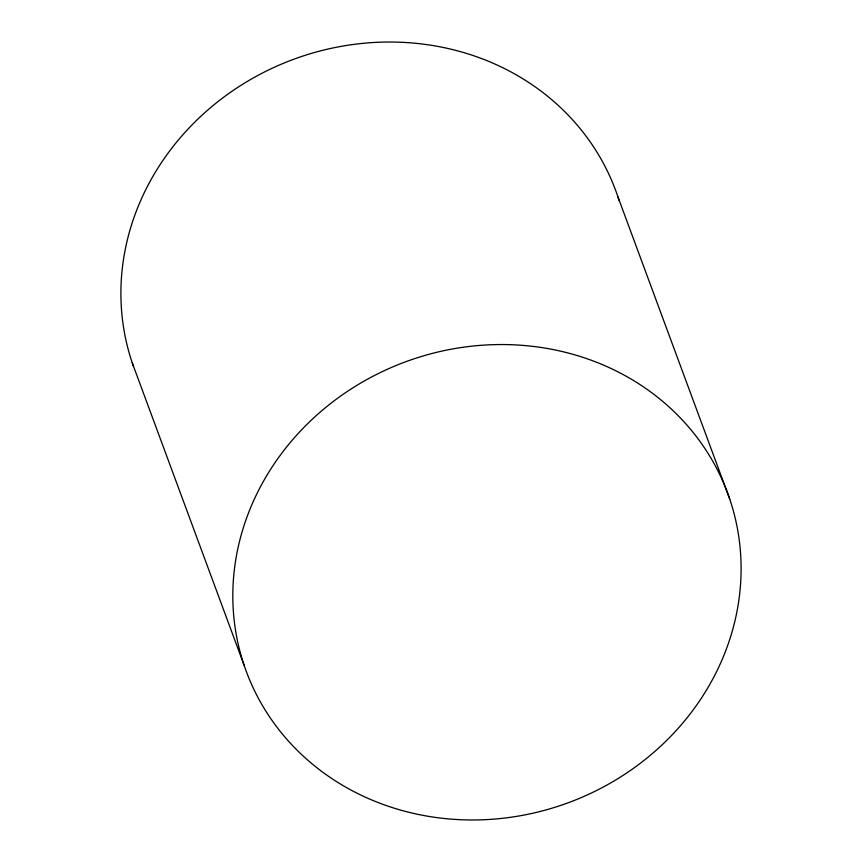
<?xml version="1.0" encoding="UTF-8"?>
<svg xmlns="http://www.w3.org/2000/svg" width="862" height="862" viewBox="0 0 862 862"><rect width="100%" height="100%" fill="white"/><g stroke="black" fill="none" stroke-linecap="round" stroke-linejoin="round"><path stroke-width="1.29" d="M617.882 196.719L729.791 499.227A256.65 235.003 -20.3 0 1 430.461 816.67A256.65 235.003 -20.3 0 1 300.612 430.871A256.65 235.003 -20.3 0 1 729.791 499.227M132.209 362.773L244.118 665.281M133.513 366.522A256.65 235.003 -20.3 0 1 300.084 57A256.65 235.003 -20.3 0 1 619.121 200.501"/></g></svg>
